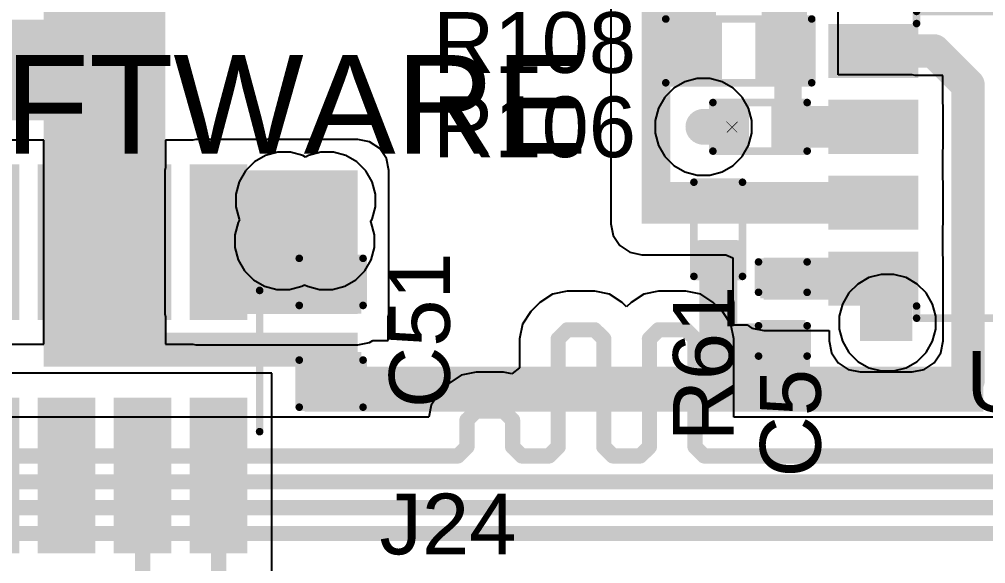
# Model space of a CAD drawing. Header units: millimetres. Extents: x -3 to 5437, y -3 to 5435.
# Drawn here: x 112.34 to 128.48, y 90.12 to 99.22 of the extents above; entities that cross this region are included whole.
import ezdxf

# ---------------------------------------------------------------- set-up
doc = ezdxf.new("R2010")
doc.units = ezdxf.units.MM
for name, color, linetype in [('BottomLayer', 5, 'Continuous'), ('BottomSolder', 6, 'Continuous'), ('TopLayer', 1, 'Continuous'), ('TopOverlay', 2, 'Continuous'), ('TopPaste', 8, 'Continuous'), ('TopSolder', 216, 'Continuous'), ('ViaHoleLayer', 16, 'Continuous')]:
    doc.layers.add(name, color=color, linetype=linetype)
doc.styles.add('Arial', font='', dxfattribs={"height": 0.2})
doc.styles.get('Arial').set_extended_font_data('Arial')

# ---------------------------------------------------------------- blocks, each defined once
blk = doc.blocks.new('SOP_8_98')
at = {"layer": 'TopLayer'}
for points in [[(-3.4, 2.255), (-2.1, 2.255), (-2.1, 1.555), (-3.4, 1.555)], [(2.1, 2.255), (3.4, 2.255), (3.4, 1.555), (2.1, 1.555)], [(-3.4, 0.985), (-2.1, 0.985), (-2.1, 0.285), (-3.4, 0.285)], [(2.1, 0.985), (3.4, 0.985), (3.4, 0.285), (2.1, 0.285)], [(-3.4, -0.285), (-2.1, -0.285), (-2.1, -0.985), (-3.4, -0.985)], [(2.1, -0.285), (3.4, -0.285), (3.4, -0.985), (2.1, -0.985)], [(-3.4, -1.555), (-2.1, -1.555), (-2.1, -2.255), (-3.4, -2.255)], [(2.1, -1.555), (3.4, -1.555), (3.4, -2.255), (2.1, -2.255)]]:
    blk.add_hatch(color=1, dxfattribs=at).paths.add_polyline_path(points)
at = {"layer": 'TopOverlay'}
blk.add_hatch(color=2, dxfattribs=at).paths.add_polyline_path([(-1.981, 1.473), (-1.702, 1.473), (-1.702, 2.134), (-1.981, 2.134)])
at = {"layer": 'TopPaste'}
for points in [[(-3.4, 2.255), (-2.1, 2.255), (-2.1, 1.555), (-3.4, 1.555)], [(2.1, 2.255), (3.4, 2.255), (3.4, 1.555), (2.1, 1.555)], [(-3.4, 0.985), (-2.1, 0.985), (-2.1, 0.285), (-3.4, 0.285)], [(2.1, 0.985), (3.4, 0.985), (3.4, 0.285), (2.1, 0.285)], [(-3.4, -0.285), (-2.1, -0.285), (-2.1, -0.985), (-3.4, -0.985)], [(2.1, -0.285), (3.4, -0.285), (3.4, -0.985), (2.1, -0.985)], [(-3.4, -1.555), (-2.1, -1.555), (-2.1, -2.255), (-3.4, -2.255)], [(2.1, -1.555), (3.4, -1.555), (3.4, -2.255), (2.1, -2.255)]]:
    blk.add_hatch(color=8, dxfattribs=at).paths.add_polyline_path(points)
at = {"layer": 'TopSolder'}
for points in [[(-3.502, 2.357), (-1.998, 2.357), (-1.998, 1.453), (-3.502, 1.453)], [(1.998, 2.357), (3.502, 2.357), (3.502, 1.453), (1.998, 1.453)], [(-3.502, 1.087), (-1.998, 1.087), (-1.998, 0.183), (-3.502, 0.183)], [(1.998, 1.087), (3.502, 1.087), (3.502, 0.183), (1.998, 0.183)], [(-3.502, -0.183), (-1.998, -0.183), (-1.998, -1.087), (-3.502, -1.087)], [(1.998, -0.183), (3.502, -0.183), (3.502, -1.087), (1.998, -1.087)], [(-3.502, -1.453), (-1.998, -1.453), (-1.998, -2.357), (-3.502, -2.357)], [(1.998, -1.453), (3.502, -1.453), (3.502, -2.357), (1.998, -2.357)]]:
    blk.add_hatch(color=216, dxfattribs=at).paths.add_polyline_path(points)
at = {"layer": 'TopOverlay', "const_width": 0.127}
for points in [[(2.028, 2.565), (-2.036, 2.565)], [(-2.036, 2.565), (-2.036, 2.362)], [(2.028, 2.565), (2.028, 2.362)], [(-3.56, 1.905), (-3.687, 2.032)], [(-3.687, 2.032), (-3.687, 1.778)], [(-3.56, 1.905), (-3.687, 1.778)], [(-2.036, -2.362), (-2.036, -2.565)], [(2.028, -2.362), (2.028, -2.565)], [(2.028, -2.565), (-2.036, -2.565)]]:
    blk.add_lwpolyline(points, dxfattribs=at)
at = {"layer": 'TopOverlay', "const_width": 0.0635}
for points in [[(-2.067, 2.565, 1), (-2.004, 2.565, 1)], [(-2.067, 2.565, 1), (-2.004, 2.565, 1)], [(1.997, 2.565, 1), (2.06, 2.565, 1)], [(1.997, 2.565, 1), (2.06, 2.565, 1)], [(-2.067, 2.362, 1), (-2.004, 2.362, 1)], [(1.997, 2.362, 1), (2.06, 2.362, 1)], [(-3.718, 2.032, 1), (-3.655, 2.032, 1)], [(-3.718, 2.032, 1), (-3.655, 2.032, 1)], [(-3.591, 1.905, 1), (-3.528, 1.905, 1)], [(-3.591, 1.905, 1), (-3.528, 1.905, 1)], [(-3.718, 1.778, 1), (-3.655, 1.778, 1)], [(-3.718, 1.778, 1), (-3.655, 1.778, 1)], [(-2.067, -2.362, 1), (-2.004, -2.362, 1)], [(1.997, -2.362, 1), (2.06, -2.362, 1)], [(-2.067, -2.565, 1), (-2.004, -2.565, 1)], [(-2.067, -2.565, 1), (-2.004, -2.565, 1)], [(1.997, -2.565, 1), (2.06, -2.565, 1)], [(1.997, -2.565, 1), (2.06, -2.565, 1)]]:
    blk.add_lwpolyline(points, format="xyb", close=True, dxfattribs=at)
blk = doc.blocks.new('R___0603_99')
at = {"layer": 'TopLayer'}
for points in [[(-0.381, 0.4445), (-0.381, -0.4445), (-1.143, -0.4445), (-1.143, 0.4445)], [(1.143, 0.4445), (1.143, -0.4445), (0.381, -0.4445), (0.381, 0.4445)]]:
    blk.add_hatch(color=1, dxfattribs=at).paths.add_polyline_path(points)
at = {"layer": 'TopPaste'}
for points in [[(-0.381, 0.4445), (-0.381, -0.4445), (-1.143, -0.4445), (-1.143, 0.4445)], [(1.143, 0.4445), (1.143, -0.4445), (0.381, -0.4445), (0.381, 0.4445)]]:
    blk.add_hatch(color=8, dxfattribs=at).paths.add_polyline_path(points)
at = {"layer": 'TopSolder'}
for points in [[(-0.2794, 0.5461), (-0.2794, -0.5461), (-1.2446, -0.5461), (-1.2446, 0.5461)], [(1.2446, 0.5461), (1.2446, -0.5461), (0.2794, -0.5461), (0.2794, 0.5461)]]:
    blk.add_hatch(color=216, dxfattribs=at).paths.add_polyline_path(points)
at = {"layer": 'TopOverlay', "const_width": 0.127}
for points in [[(-1.2192, 0.5334), (1.2192, 0.5334)], [(-1.2192, -0.5334), (-1.2192, 0.5334)], [(1.2192, -0.5334), (1.2192, 0.5334)], [(-1.2192, -0.5334), (1.2192, -0.5334)]]:
    blk.add_lwpolyline(points, dxfattribs=at)
at = {"layer": 'TopOverlay', "const_width": 0.0635}
for points in [[(-1.25095, 0.5334, 1), (-1.18745, 0.5334, 1)], [(-1.25095, 0.5334, 1), (-1.18745, 0.5334, 1)], [(1.18745, 0.5334, 1), (1.25095, 0.5334, 1)], [(1.18745, 0.5334, 1), (1.25095, 0.5334, 1)], [(-1.25095, -0.5334, 1), (-1.18745, -0.5334, 1)], [(-1.25095, -0.5334, 1), (-1.18745, -0.5334, 1)], [(1.18745, -0.5334, 1), (1.25095, -0.5334, 1)], [(1.18745, -0.5334, 1), (1.25095, -0.5334, 1)]]:
    blk.add_lwpolyline(points, format="xyb", close=True, dxfattribs=at)
blk = doc.blocks.new('R___0402_100')
at = {"layer": 'TopLayer'}
for points in [[(-0.699, -0.318), (-0.699, 0.318), (-0.241, 0.318), (-0.241, -0.318)], [(0.241, -0.318), (0.241, 0.318), (0.699, 0.318), (0.699, -0.318)]]:
    blk.add_hatch(color=1, dxfattribs=at).paths.add_polyline_path(points)
at = {"layer": 'TopPaste'}
for points in [[(-0.699, -0.318), (-0.699, 0.318), (-0.241, 0.318), (-0.241, -0.318)], [(0.241, -0.318), (0.241, 0.318), (0.699, 0.318), (0.699, -0.318)]]:
    blk.add_hatch(color=8, dxfattribs=at).paths.add_polyline_path(points)
at = {"layer": 'TopSolder'}
for points in [[(-0.754, -0.373), (-0.754, 0.373), (-0.186, 0.373), (-0.186, -0.373)], [(0.186, -0.373), (0.186, 0.373), (0.754, 0.373), (0.754, -0.373)]]:
    blk.add_hatch(color=216, dxfattribs=at).paths.add_polyline_path(points)
at = {"layer": 'TopOverlay'}
for points, const_width in [([(-0.787, -0.406), (-0.787, 0.406)], 0.127), ([(-0.787, 0.406), (0.787, 0.406)], 0.127), ([(0.787, -0.406), (0.787, 0.406)], 0.127), ([(-0.787, -0.406), (0.787, -0.406)], 0.127), ([(-0.813, -0.432), (0.813, -0.432)], 0.00323)]:
    blk.add_lwpolyline(points, dxfattribs=dict(at, const_width=const_width))
for points, const_width in [([(-0.819, 0.406, 1), (-0.756, 0.406, 1)], 0.0635), ([(-0.819, 0.406, 1), (-0.756, 0.406, 1)], 0.0635), ([(0.756, 0.406, 1), (0.819, 0.406, 1)], 0.0635), ([(0.756, 0.406, 1), (0.819, 0.406, 1)], 0.0635), ([(-0.819, -0.406, 1), (-0.756, -0.406, 1)], 0.0635), ([(-0.819, -0.406, 1), (-0.756, -0.406, 1)], 0.0635), ([(-0.814, -0.432, 1), (-0.812, -0.432, 1)], 0.00161), ([(0.756, -0.406, 1), (0.819, -0.406, 1)], 0.0635), ([(0.756, -0.406, 1), (0.819, -0.406, 1)], 0.0635), ([(0.812, -0.432, 1), (0.814, -0.432, 1)], 0.00161)]:
    blk.add_lwpolyline(points, format="xyb", close=True, dxfattribs=dict(at, const_width=const_width))
blk = doc.blocks.new('R___0402_103')
at = {"layer": 'TopLayer'}
for points in [[(-0.699, -0.318), (-0.699, 0.317), (-0.241, 0.317), (-0.241, -0.318)], [(0.241, -0.318), (0.241, 0.317), (0.699, 0.317), (0.699, -0.318)]]:
    blk.add_hatch(color=1, dxfattribs=at).paths.add_polyline_path(points)
at = {"layer": 'TopPaste'}
for points in [[(-0.699, -0.318), (-0.699, 0.317), (-0.241, 0.317), (-0.241, -0.318)], [(0.241, -0.318), (0.241, 0.317), (0.699, 0.317), (0.699, -0.318)]]:
    blk.add_hatch(color=8, dxfattribs=at).paths.add_polyline_path(points)
at = {"layer": 'TopSolder'}
for points in [[(-0.754, -0.373), (-0.754, 0.373), (-0.186, 0.373), (-0.186, -0.373)], [(0.186, -0.373), (0.186, 0.373), (0.754, 0.373), (0.754, -0.373)]]:
    blk.add_hatch(color=216, dxfattribs=at).paths.add_polyline_path(points)
at = {"layer": 'TopOverlay'}
for points, const_width in [([(-0.787, -0.406), (-0.787, 0.406)], 0.127), ([(0.787, 0.406), (-0.787, 0.406)], 0.127), ([(0.787, -0.406), (0.787, 0.406)], 0.127), ([(0.787, -0.406), (-0.787, -0.406)], 0.127), ([(0.813, -0.432), (-0.813, -0.432)], 0.00323)]:
    blk.add_lwpolyline(points, dxfattribs=dict(at, const_width=const_width))
for points, const_width in [([(-0.819, 0.406, 1), (-0.756, 0.406, 1)], 0.0635), ([(-0.819, 0.406, 1), (-0.756, 0.406, 1)], 0.0635), ([(0.756, 0.406, 1), (0.819, 0.406, 1)], 0.0635), ([(0.756, 0.406, 1), (0.819, 0.406, 1)], 0.0635), ([(-0.819, -0.406, 1), (-0.756, -0.406, 1)], 0.0635), ([(-0.819, -0.406, 1), (-0.756, -0.406, 1)], 0.0635), ([(-0.814, -0.432, 1), (-0.812, -0.432, 1)], 0.00161), ([(0.756, -0.406, 1), (0.819, -0.406, 1)], 0.0635), ([(0.756, -0.406, 1), (0.819, -0.406, 1)], 0.0635), ([(0.812, -0.432, 1), (0.814, -0.432, 1)], 0.00161)]:
    blk.add_lwpolyline(points, format="xyb", close=True, dxfattribs=dict(at, const_width=const_width))
blk = doc.blocks.new('C___0402_112')
at = {"layer": 'TopLayer'}
for points in [[(-0.699, -0.318), (-0.699, 0.318), (-0.241, 0.318), (-0.241, -0.318)], [(0.241, -0.318), (0.241, 0.318), (0.699, 0.318), (0.699, -0.318)]]:
    blk.add_hatch(color=1, dxfattribs=at).paths.add_polyline_path(points)
at = {"layer": 'TopPaste'}
for points in [[(-0.699, -0.318), (-0.699, 0.318), (-0.241, 0.318), (-0.241, -0.318)], [(0.241, -0.318), (0.241, 0.318), (0.699, 0.318), (0.699, -0.318)]]:
    blk.add_hatch(color=8, dxfattribs=at).paths.add_polyline_path(points)
at = {"layer": 'TopSolder'}
for points in [[(-0.758, -0.377), (-0.758, 0.377), (-0.181, 0.377), (-0.181, -0.377)], [(0.181, -0.377), (0.181, 0.377), (0.758, 0.377), (0.758, -0.377)]]:
    blk.add_hatch(color=216, dxfattribs=at).paths.add_polyline_path(points)
at = {"layer": 'TopOverlay', "const_width": 0.127}
for points in [[(-0.787, 0.406), (-0.279, 0.406)], [(-0.787, 0.406), (-0.787, -0.406)], [(0.279, 0.406), (0.787, 0.406)], [(0.787, 0.406), (0.787, -0.406)], [(-0.787, -0.406), (-0.279, -0.406)], [(0.279, -0.406), (0.787, -0.406)]]:
    blk.add_lwpolyline(points, dxfattribs=at)
at = {"layer": 'TopOverlay', "const_width": 0.0635}
for points in [[(-0.819, 0.406, 1), (-0.756, 0.406, 1)], [(-0.819, 0.406, 1), (-0.756, 0.406, 1)], [(-0.311, 0.406, 1), (-0.248, 0.406, 1)], [(0.248, 0.406, 1), (0.311, 0.406, 1)], [(0.756, 0.406, 1), (0.819, 0.406, 1)], [(0.756, 0.406, 1), (0.819, 0.406, 1)], [(-0.819, -0.406, 1), (-0.756, -0.406, 1)], [(-0.819, -0.406, 1), (-0.756, -0.406, 1)], [(-0.311, -0.406, 1), (-0.248, -0.406, 1)], [(0.248, -0.406, 1), (0.311, -0.406, 1)], [(0.756, -0.406, 1), (0.819, -0.406, 1)], [(0.756, -0.406, 1), (0.819, -0.406, 1)]]:
    blk.add_lwpolyline(points, format="xyb", close=True, dxfattribs=at)
blk = doc.blocks.new('20021121_00010C4LF__219')
at = {"layer": 'TopLayer'}
for points in [[(-2.92, 3.15), (-2.16, 3.15), (-2.16, 0.75), (-2.92, 0.75)], [(-1.65, 3.15), (-0.89, 3.15), (-0.89, 0.75), (-1.65, 0.75)], [(-0.38, 3.15), (0.38, 3.15), (0.38, 0.75), (-0.38, 0.75)], [(0.89, 3.15), (1.65, 3.15), (1.65, 0.75), (0.89, 0.75)], [(2.16, 3.15), (2.92, 3.15), (2.92, 0.75), (2.16, 0.75)], [(-2.92, -0.75), (-2.16, -0.75), (-2.16, -3.15), (-2.92, -3.15)], [(-1.65, -0.75), (-0.89, -0.75), (-0.89, -3.15), (-1.65, -3.15)], [(-0.38, -0.75), (0.38, -0.75), (0.38, -3.15), (-0.38, -3.15)], [(0.89, -0.75), (1.65, -0.75), (1.65, -3.15), (0.89, -3.15)], [(2.16, -0.75), (2.92, -0.75), (2.92, -3.15), (2.16, -3.15)]]:
    blk.add_hatch(color=1, dxfattribs=at).paths.add_polyline_path(points)
at = {"layer": 'TopPaste'}
for points in [[(-2.92, 3.15), (-2.16, 3.15), (-2.16, 0.75), (-2.92, 0.75)], [(-1.65, 3.15), (-0.89, 3.15), (-0.89, 0.75), (-1.65, 0.75)], [(-0.38, 3.15), (0.38, 3.15), (0.38, 0.75), (-0.38, 0.75)], [(0.89, 3.15), (1.65, 3.15), (1.65, 0.75), (0.89, 0.75)], [(2.16, 3.15), (2.92, 3.15), (2.92, 0.75), (2.16, 0.75)], [(-2.92, -0.75), (-2.16, -0.75), (-2.16, -3.15), (-2.92, -3.15)], [(-1.65, -0.75), (-0.89, -0.75), (-0.89, -3.15), (-1.65, -3.15)], [(-0.38, -0.75), (0.38, -0.75), (0.38, -3.15), (-0.38, -3.15)], [(0.89, -0.75), (1.65, -0.75), (1.65, -3.15), (0.89, -3.15)], [(2.16, -0.75), (2.92, -0.75), (2.92, -3.15), (2.16, -3.15)]]:
    blk.add_hatch(color=8, dxfattribs=at).paths.add_polyline_path(points)
at = {"layer": 'TopSolder'}
for points in [[(-3.022, 3.252), (-2.058, 3.252), (-2.058, 0.648), (-3.022, 0.648)], [(-1.752, 3.252), (-0.788, 3.252), (-0.788, 0.648), (-1.752, 0.648)], [(-0.482, 3.252), (0.482, 3.252), (0.482, 0.648), (-0.482, 0.648)], [(0.788, 3.252), (1.752, 3.252), (1.752, 0.648), (0.788, 0.648)], [(2.058, 3.252), (3.022, 3.252), (3.022, 0.648), (2.058, 0.648)], [(-3.022, -0.648), (-2.058, -0.648), (-2.058, -3.252), (-3.022, -3.252)], [(-1.752, -0.648), (-0.788, -0.648), (-0.788, -3.252), (-1.752, -3.252)], [(-0.482, -0.648), (0.482, -0.648), (0.482, -3.252), (-0.482, -3.252)], [(0.788, -0.648), (1.752, -0.648), (1.752, -3.252), (0.788, -3.252)], [(2.058, -0.648), (3.022, -0.648), (3.022, -3.252), (2.058, -3.252)]]:
    blk.add_hatch(color=216, dxfattribs=at).paths.add_polyline_path(points)
at = {"layer": 'TopOverlay', "const_width": 0.127}
for points in [[(-3.226, 1.219), (-3.226, -1.143)], [(3.226, 1.219), (3.226, -1.143)]]:
    blk.add_lwpolyline(points, dxfattribs=at)
at = {"layer": 'TopOverlay'}
for points, const_width in [([(-3.258, 1.219, 1), (-3.194, 1.219, 1)], 0.0635), ([(3.194, 1.219, 1), (3.258, 1.219, 1)], 0.0635), ([(-3.258, -1.143, 1), (-3.194, -1.143, 1)], 0.0635), ([(3.194, -1.143, 1), (3.258, -1.143, 1)], 0.0635), ([(-3.175, -1.956, 1), (-3.429, -1.956, 1)], 0.254), ([(-3.493, -1.956, 1), (-3.365, -1.956, 1)], 0.127), ([(-3.239, -1.956, 1), (-3.111, -1.956, 1)], 0.127)]:
    blk.add_lwpolyline(points, format="xyb", close=True, dxfattribs=dict(at, const_width=const_width))
blk = doc.blocks.new('C__0603_477')
at = {"layer": 'TopLayer'}
for points in [[(-0.381, 0.445), (-0.381, -0.445), (-1.143, -0.445), (-1.143, 0.445)], [(1.143, 0.445), (1.143, -0.445), (0.381, -0.445), (0.381, 0.445)]]:
    blk.add_hatch(color=1, dxfattribs=at).paths.add_polyline_path(points)
at = {"layer": 'TopPaste'}
for points in [[(-0.381, 0.445), (-0.381, -0.445), (-1.143, -0.445), (-1.143, 0.445)], [(1.143, 0.445), (1.143, -0.445), (0.381, -0.445), (0.381, 0.445)]]:
    blk.add_hatch(color=8, dxfattribs=at).paths.add_polyline_path(points)
at = {"layer": 'TopSolder'}
for points in [[(-0.321, 0.504), (-0.321, -0.504), (-1.203, -0.504), (-1.203, 0.504)], [(1.203, 0.504), (1.203, -0.504), (0.321, -0.504), (0.321, 0.504)]]:
    blk.add_hatch(color=216, dxfattribs=at).paths.add_polyline_path(points)
at = {"layer": 'TopOverlay', "const_width": 0.127}
for points in [[(-0.457, 0.533), (-1.245, 0.533)], [(-1.245, -0.533), (-1.245, 0.533)], [(1.245, 0.533), (0.457, 0.533)], [(1.245, -0.533), (1.245, 0.533)], [(-0.457, -0.533), (-1.245, -0.533)], [(1.245, -0.533), (0.457, -0.533)]]:
    blk.add_lwpolyline(points, dxfattribs=at)
at = {"layer": 'TopOverlay', "const_width": 0.0635}
for points in [[(-1.276, 0.533, 1), (-1.213, 0.533, 1)], [(-1.276, 0.533, 1), (-1.213, 0.533, 1)], [(-0.489, 0.533, 1), (-0.425, 0.533, 1)], [(0.425, 0.533, 1), (0.489, 0.533, 1)], [(1.213, 0.533, 1), (1.276, 0.533, 1)], [(1.213, 0.533, 1), (1.276, 0.533, 1)], [(-1.276, -0.533, 1), (-1.213, -0.533, 1)], [(-1.276, -0.533, 1), (-1.213, -0.533, 1)], [(-0.489, -0.533, 1), (-0.425, -0.533, 1)], [(0.425, -0.533, 1), (0.489, -0.533, 1)], [(1.213, -0.533, 1), (1.276, -0.533, 1)], [(1.213, -0.533, 1), (1.276, -0.533, 1)]]:
    blk.add_lwpolyline(points, format="xyb", close=True, dxfattribs=at)

msp = doc.modelspace()

# ---------------------------------------------------------------- hatches: boundary and pattern name
at = {"layer": 'BottomLayer'}
h = msp.add_hatch(color=5, dxfattribs=at)
edge = h.paths.add_edge_path()
edge.add_arc((123.769, 97.422), 0.3, 0, 360)
h = msp.add_hatch(color=5, dxfattribs=at)
edge = h.paths.add_edge_path()
edge.add_arc((116.764, 96.19), 0.3, 0, 360)
h = msp.add_hatch(color=5, dxfattribs=at)
edge = h.paths.add_edge_path()
edge.add_arc((117.48, 96.19), 0.3, 0, 360)
h = msp.add_hatch(color=5, dxfattribs=at)
edge = h.paths.add_edge_path()
edge.add_arc((116.746, 95.508), 0.3, 0, 360)
h = msp.add_hatch(color=5, dxfattribs=at)
edge = h.paths.add_edge_path()
edge.add_arc((117.463, 95.508), 0.3, 0, 360)
h = msp.add_hatch(color=5, dxfattribs=at)
edge = h.paths.add_edge_path()
edge.add_arc((126.844, 94.147), 0.3, 0, 360)
at = {"layer": 'BottomSolder'}
h = msp.add_hatch(color=6, dxfattribs=at)
edge = h.paths.add_edge_path()
edge.add_arc((116.764, 96.19), 0.15, 0, 360)
h = msp.add_hatch(color=6, dxfattribs=at)
edge = h.paths.add_edge_path()
edge.add_arc((117.48, 96.19), 0.15, 0, 360)
h = msp.add_hatch(color=6, dxfattribs=at)
edge = h.paths.add_edge_path()
edge.add_arc((116.746, 95.508), 0.15, 0, 360)
h = msp.add_hatch(color=6, dxfattribs=at)
edge = h.paths.add_edge_path()
edge.add_arc((117.463, 95.508), 0.15, 0, 360)
h = msp.add_hatch(color=6, dxfattribs=at)
edge = h.paths.add_edge_path()
edge.add_arc((126.844, 94.147), 0.15, 0, 360)
at = {"layer": 'TopLayer'}
for points in [[(114.778, 104.592), (112.748, 104.592), (112.748, 93.597), (114.778, 93.597)], [(122.738, 95.802), (123.215, 95.802), (123.215, 100.026), (122.738, 100.026)], [(122.834, 98.248), (123.978, 98.248), (123.978, 100.026), (122.834, 100.026)], [(124.74, 98.248), (125.502, 98.248), (125.502, 100.026), (124.74, 100.026)], [(110.208, 97.533), (113.966, 97.533), (113.966, 99.213), (110.208, 99.213)], [(124.956, 97.105), (125.413, 97.105), (125.413, 98.692), (124.956, 98.692)], [(123.769, 97.123), (124.473, 97.123), (124.473, 97.718), (123.769, 97.718)], [(124.956, 97.072), (127.259, 97.072), (127.259, 97.772), (124.956, 97.772)], [(115.288, 94.293), (117.994, 94.293), (117.994, 96.693), (115.288, 96.693)], [(127.259, 96.502), (122.834, 96.502), (122.834, 95.802), (127.259, 95.802)], [(123.699, 93.677), (124.334, 93.677), (124.334, 95.53), (123.699, 95.53)], [(127.259, 95.232), (124.778, 95.232), (124.778, 94.532), (127.259, 94.532)], [(126.387, 93.841), (127.259, 93.841), (127.259, 94.743), (126.387, 94.743)], [(125.552, 93.168), (125.552, 94.134), (123.699, 94.134), (123.699, 93.168)], [(112.748, 93.409), (117.994, 93.409), (117.994, 93.978), (112.748, 93.978)], [(117.105, 92.66), (117.994, 92.66), (117.994, 93.978), (117.105, 93.978)], [(117.105, 92.66), (128.448, 92.66), (128.448, 93.409), (117.105, 93.409)]]:
    msp.add_hatch(color=1, dxfattribs=at).paths.add_polyline_path(points)
h = msp.add_hatch(color=1, dxfattribs=at)
edge = h.paths.add_edge_path()
edge.add_arc((123.769, 97.422), 0.3, 0, 360)
h = msp.add_hatch(color=1, dxfattribs=at)
edge = h.paths.add_edge_path()
edge.add_arc((116.764, 96.19), 0.3, 0, 360)
h = msp.add_hatch(color=1, dxfattribs=at)
edge = h.paths.add_edge_path()
edge.add_arc((117.48, 96.19), 0.3, 0, 360)
h = msp.add_hatch(color=1, dxfattribs=at)
edge = h.paths.add_edge_path()
edge.add_arc((116.746, 95.508), 0.3, 0, 360)
h = msp.add_hatch(color=1, dxfattribs=at)
edge = h.paths.add_edge_path()
edge.add_arc((117.463, 95.508), 0.3, 0, 360)
h = msp.add_hatch(color=1, dxfattribs=at)
edge = h.paths.add_edge_path()
edge.add_arc((126.844, 94.147), 0.3, 0, 360)
at = {"layer": 'TopSolder'}
h = msp.add_hatch(color=216, dxfattribs=at)
edge = h.paths.add_edge_path()
edge.add_arc((116.764, 96.19), 0.15, 0, 360)
h = msp.add_hatch(color=216, dxfattribs=at)
edge = h.paths.add_edge_path()
edge.add_arc((117.48, 96.19), 0.15, 0, 360)
h = msp.add_hatch(color=216, dxfattribs=at)
edge = h.paths.add_edge_path()
edge.add_arc((116.746, 95.508), 0.15, 0, 360)
h = msp.add_hatch(color=216, dxfattribs=at)
edge = h.paths.add_edge_path()
edge.add_arc((117.463, 95.508), 0.15, 0, 360)
h = msp.add_hatch(color=216, dxfattribs=at)
edge = h.paths.add_edge_path()
edge.add_arc((126.844, 94.147), 0.15, 0, 360)
at = {"layer": 'ViaHoleLayer'}
h = msp.add_hatch(color=16, dxfattribs=at)
edge = h.paths.add_edge_path()
edge.add_arc((123.769, 97.422), 0.15, 0, 360)
h = msp.add_hatch(color=16, dxfattribs=at)
edge = h.paths.add_edge_path()
edge.add_arc((116.764, 96.19), 0.15, 0, 360)
h = msp.add_hatch(color=16, dxfattribs=at)
edge = h.paths.add_edge_path()
edge.add_arc((117.48, 96.19), 0.15, 0, 360)
h = msp.add_hatch(color=16, dxfattribs=at)
edge = h.paths.add_edge_path()
edge.add_arc((116.746, 95.508), 0.15, 0, 360)
h = msp.add_hatch(color=16, dxfattribs=at)
edge = h.paths.add_edge_path()
edge.add_arc((117.463, 95.508), 0.15, 0, 360)
h = msp.add_hatch(color=16, dxfattribs=at)
edge = h.paths.add_edge_path()
edge.add_arc((126.844, 94.147), 0.15, 0, 360)

# ---------------------------------------------------------------- linework, layer by layer
at = {"layer": 'BottomLayer'}
for p, q in [((123.458, 98.175), (123.273, 98.069)), ((123.663, 98.23), (123.458, 98.175)), ((123.876, 98.23), (123.663, 98.23)), ((124.081, 98.175), (123.876, 98.23)), ((124.266, 98.069), (124.081, 98.175)), ((123.273, 98.069), (123.123, 97.918)), ((124.416, 97.918), (124.266, 98.069)), ((123.123, 97.918), (123.016, 97.734)), ((124.522, 97.734), (124.416, 97.918)), ((123.016, 97.734), (122.961, 97.528)), ((124.577, 97.528), (124.522, 97.734)), ((122.961, 97.528), (122.961, 97.316)), ((124.577, 97.316), (124.577, 97.528)), ((122.961, 97.316), (123.016, 97.11)), ((124.522, 97.11), (124.577, 97.316)), ((123.016, 97.11), (123.123, 96.926)), ((124.416, 96.926), (124.522, 97.11)), ((116.452, 96.943), (116.268, 96.836)), ((116.657, 96.998), (116.452, 96.943)), ((116.87, 96.998), (116.657, 96.998)), ((117.076, 96.943), (116.87, 96.998)), ((117.122, 96.916), (117.076, 96.943)), ((117.168, 96.943), (117.122, 96.916)), ((117.374, 96.998), (117.168, 96.943)), ((117.587, 96.998), (117.374, 96.998)), ((117.792, 96.943), (117.587, 96.998)), ((117.976, 96.836), (117.792, 96.943)), ((123.123, 96.926), (123.273, 96.776)), ((124.266, 96.776), (124.416, 96.926)), ((116.268, 96.836), (116.117, 96.686)), ((118.127, 96.686), (117.976, 96.836)), ((123.273, 96.776), (123.458, 96.669)), ((124.081, 96.669), (124.266, 96.776)), ((116.117, 96.686), (116.011, 96.502)), ((118.233, 96.502), (118.127, 96.686)), ((123.458, 96.669), (123.663, 96.614)), ((123.663, 96.614), (123.876, 96.614)), ((123.876, 96.614), (124.081, 96.669)), ((116.011, 96.502), (115.956, 96.296)), ((118.288, 96.296), (118.233, 96.502)), ((115.956, 96.296), (115.956, 96.083)), ((118.288, 96.083), (118.288, 96.296)), ((115.956, 96.083), (116.011, 95.878)), ((118.233, 95.878), (118.288, 96.083)), ((115.993, 95.82), (115.938, 95.615)), ((116.019, 95.864), (115.993, 95.82)), ((116.011, 95.878), (116.019, 95.864)), ((118.208, 95.834), (118.233, 95.878)), ((118.216, 95.82), (118.208, 95.834)), ((118.271, 95.615), (118.216, 95.82)), ((115.938, 95.615), (115.938, 95.402)), ((118.271, 95.402), (118.271, 95.615)), ((115.938, 95.402), (115.993, 95.196)), ((118.216, 95.196), (118.271, 95.402)), ((115.993, 95.196), (116.1, 95.012)), ((118.109, 95.012), (118.216, 95.196)), ((116.1, 95.012), (116.25, 94.862)), ((117.959, 94.862), (118.109, 95.012)), ((126.738, 94.955), (126.532, 94.9)), ((126.951, 94.955), (126.738, 94.955)), ((127.156, 94.9), (126.951, 94.955)), ((116.25, 94.862), (116.434, 94.755)), ((117.058, 94.755), (117.105, 94.782)), ((117.105, 94.782), (117.151, 94.755)), ((117.775, 94.755), (117.959, 94.862)), ((126.348, 94.793), (126.198, 94.643)), ((126.532, 94.9), (126.348, 94.793)), ((127.34, 94.793), (127.156, 94.9)), ((127.491, 94.643), (127.34, 94.793)), ((116.434, 94.755), (116.64, 94.7)), ((116.64, 94.7), (116.853, 94.7)), ((116.853, 94.7), (117.058, 94.755)), ((117.151, 94.755), (117.356, 94.7)), ((117.356, 94.7), (117.569, 94.7)), ((117.569, 94.7), (117.775, 94.755)), ((121.247, 94.626), (121.037, 94.486)), ((121.495, 94.675), (121.247, 94.626)), ((121.952, 94.675), (121.495, 94.675)), ((122.2, 94.626), (121.952, 94.675)), ((122.41, 94.486), (122.2, 94.626)), ((122.771, 94.626), (122.561, 94.486)), ((123.019, 94.675), (122.771, 94.626)), ((123.476, 94.675), (123.019, 94.675)), ((123.724, 94.626), (123.476, 94.675)), ((123.934, 94.486), (123.724, 94.626)), ((126.198, 94.643), (126.091, 94.458)), ((127.597, 94.458), (127.491, 94.643)), ((121.037, 94.486), (120.885, 94.333)), ((122.486, 94.41), (122.41, 94.486)), ((122.561, 94.486), (122.486, 94.41)), ((124.087, 94.333), (123.934, 94.486)), ((126.091, 94.458), (126.036, 94.253)), ((127.652, 94.253), (127.597, 94.458)), ((120.885, 94.333), (120.745, 94.123)), ((124.227, 94.123), (124.087, 94.333)), ((126.036, 94.253), (126.036, 94.04)), ((127.652, 94.04), (127.652, 94.253)), ((120.745, 94.123), (120.695, 93.876)), ((124.276, 93.876), (124.227, 94.123)), ((126.036, 94.04), (126.091, 93.835)), ((127.597, 93.835), (127.652, 94.04)), ((120.695, 93.876), (120.695, 93.394)), ((124.276, 92.565), (124.276, 93.876)), ((126.091, 93.835), (126.198, 93.65)), ((127.491, 93.65), (127.597, 93.835)), ((126.198, 93.65), (126.348, 93.5)), ((127.34, 93.5), (127.491, 93.65)), ((126.348, 93.5), (126.532, 93.394)), ((127.156, 93.394), (127.34, 93.5)), ((120.695, 93.394), (120.568, 93.29)), ((126.532, 93.394), (126.738, 93.339)), ((126.738, 93.339), (126.951, 93.339)), ((126.951, 93.339), (127.156, 93.394)), ((119.723, 93.269), (119.513, 93.128)), ((119.971, 93.318), (119.723, 93.269)), ((120.428, 93.318), (119.971, 93.318)), ((120.568, 93.29), (120.428, 93.318)), ((119.513, 93.128), (119.361, 92.976)), ((119.361, 92.976), (119.221, 92.766)), ((119.221, 92.766), (119.181, 92.565)), ((119.181, 92.565), (110.445, 92.565)), ((138.119, 92.565), (124.276, 92.565))]:
    msp.add_line(p, q, dxfattribs=at)
at = {"layer": 'BottomLayer', "const_width": 0.254}
for points in [[(121.343, 93.876), (121.495, 94.028)], [(121.495, 94.028), (121.952, 94.028)], [(121.952, 94.028), (122.105, 93.876)], [(122.867, 93.876), (123.019, 94.028)], [(123.019, 94.028), (123.476, 94.028)], [(123.476, 94.028), (123.629, 93.876)], [(121.343, 92.07), (121.343, 93.876)], [(122.105, 92.07), (122.105, 93.876)], [(122.867, 92.07), (122.867, 93.876)], [(123.629, 92.07), (123.629, 93.876)], [(119.819, 92.518), (119.971, 92.67)], [(119.971, 92.67), (120.428, 92.67)], [(120.428, 92.67), (120.581, 92.518)], [(119.819, 92.07), (119.819, 92.518)], [(120.581, 92.07), (120.581, 92.518)], [(119.666, 91.918), (119.819, 92.07)], [(120.581, 92.07), (120.733, 91.918)], [(121.19, 91.918), (121.343, 92.07)], [(122.105, 92.07), (122.257, 91.918)], [(122.714, 91.918), (122.867, 92.07)], [(123.629, 92.07), (123.781, 91.918)], [(110.176, 91.918), (118.78, 91.918)], [(118.78, 91.918), (119.666, 91.918)], [(120.733, 91.918), (121.19, 91.918)], [(122.257, 91.918), (122.714, 91.918)], [(123.781, 91.918), (124.67, 91.918)], [(124.67, 91.918), (138.119, 91.918)], [(109.998, 91.486), (137.94, 91.486)], [(109.819, 91.054), (137.761, 91.054)], [(109.64, 90.622), (137.582, 90.622)]]:
    msp.add_lwpolyline(points, dxfattribs=at)
at = {"layer": 'BottomLayer', "const_width": 0.127}
for points in [[(121.432, 94.028, 1), (121.559, 94.028, 1)], [(121.432, 94.028, 1), (121.559, 94.028, 1)], [(121.889, 94.028, 1), (122.016, 94.028, 1)], [(121.889, 94.028, 1), (122.016, 94.028, 1)], [(122.956, 94.028, 1), (123.083, 94.028, 1)], [(122.956, 94.028, 1), (123.083, 94.028, 1)], [(123.413, 94.028, 1), (123.54, 94.028, 1)], [(123.413, 94.028, 1), (123.54, 94.028, 1)], [(121.279, 93.876, 1), (121.406, 93.876, 1)], [(121.279, 93.876, 1), (121.406, 93.876, 1)], [(122.041, 93.876, 1), (122.168, 93.876, 1)], [(122.041, 93.876, 1), (122.168, 93.876, 1)], [(122.803, 93.876, 1), (122.93, 93.876, 1)], [(122.803, 93.876, 1), (122.93, 93.876, 1)], [(123.565, 93.876, 1), (123.692, 93.876, 1)], [(123.565, 93.876, 1), (123.692, 93.876, 1)], [(119.908, 92.67, 1), (120.035, 92.67, 1)], [(119.908, 92.67, 1), (120.035, 92.67, 1)], [(120.365, 92.67, 1), (120.492, 92.67, 1)], [(120.365, 92.67, 1), (120.492, 92.67, 1)], [(119.755, 92.518, 1), (119.882, 92.518, 1)], [(119.755, 92.518, 1), (119.882, 92.518, 1)], [(120.517, 92.518, 1), (120.644, 92.518, 1)], [(120.517, 92.518, 1), (120.644, 92.518, 1)], [(119.755, 92.07, 1), (119.882, 92.07, 1)], [(119.755, 92.07, 1), (119.882, 92.07, 1)], [(120.517, 92.07, 1), (120.644, 92.07, 1)], [(120.517, 92.07, 1), (120.644, 92.07, 1)], [(121.279, 92.07, 1), (121.406, 92.07, 1)], [(121.279, 92.07, 1), (121.406, 92.07, 1)], [(122.041, 92.07, 1), (122.168, 92.07, 1)], [(122.041, 92.07, 1), (122.168, 92.07, 1)], [(122.803, 92.07, 1), (122.93, 92.07, 1)], [(122.803, 92.07, 1), (122.93, 92.07, 1)], [(123.565, 92.07, 1), (123.692, 92.07, 1)], [(123.565, 92.07, 1), (123.692, 92.07, 1)], [(118.716, 91.918, 1), (118.843, 91.918, 1)], [(118.716, 91.918, 1), (118.843, 91.918, 1)], [(119.603, 91.918, 1), (119.73, 91.918, 1)], [(119.603, 91.918, 1), (119.73, 91.918, 1)], [(120.67, 91.918, 1), (120.797, 91.918, 1)], [(120.67, 91.918, 1), (120.797, 91.918, 1)], [(121.127, 91.918, 1), (121.254, 91.918, 1)], [(121.127, 91.918, 1), (121.254, 91.918, 1)], [(122.194, 91.918, 1), (122.321, 91.918, 1)], [(122.194, 91.918, 1), (122.321, 91.918, 1)], [(122.651, 91.918, 1), (122.778, 91.918, 1)], [(122.651, 91.918, 1), (122.778, 91.918, 1)], [(123.718, 91.918, 1), (123.845, 91.918, 1)], [(123.718, 91.918, 1), (123.845, 91.918, 1)], [(124.607, 91.918, 1), (124.734, 91.918, 1)], [(124.607, 91.918, 1), (124.734, 91.918, 1)]]:
    msp.add_lwpolyline(points, format="xyb", close=True, dxfattribs=at)
at = {"layer": 'TopLayer'}
for p, q in [((122.22, 100.026), (122.22, 95.802)), ((126.02, 98.29), (126.02, 100.026)), ((127.259, 98.29), (126.02, 98.29)), ((127.309, 98.28), (127.259, 98.29)), ((127.767, 98.28), (127.309, 98.28)), ((127.767, 97.822), (127.767, 98.28)), ((127.777, 97.772), (127.767, 97.822)), ((127.777, 97.072), (127.777, 97.772)), ((112.746, 97.201), (110.97, 97.201)), ((112.746, 93.785), (112.746, 97.201)), ((115.238, 97.201), (114.78, 97.201)), ((114.78, 97.201), (114.78, 96.743)), ((115.288, 97.211), (115.238, 97.201)), ((117.994, 97.211), (115.288, 97.211)), ((118.192, 97.172), (117.994, 97.211)), ((118.36, 97.06), (118.192, 97.172)), ((118.472, 96.891), (118.36, 97.06)), ((127.767, 97.022), (127.777, 97.072)), ((118.511, 96.693), (118.472, 96.891)), ((127.767, 96.552), (127.767, 97.022)), ((114.78, 96.743), (114.77, 96.693)), ((114.77, 96.693), (114.77, 94.293)), ((118.511, 94.293), (118.511, 96.693)), ((127.777, 96.502), (127.767, 96.552)), ((127.777, 95.802), (127.777, 96.502)), ((122.22, 95.802), (122.26, 95.604)), ((127.767, 95.752), (127.777, 95.802)), ((127.767, 95.282), (127.767, 95.752)), ((122.26, 95.604), (122.372, 95.436)), ((122.372, 95.436), (122.54, 95.324)), ((122.54, 95.324), (122.738, 95.284)), ((122.738, 95.284), (124.141, 95.284)), ((124.141, 95.284), (124.26, 95.232)), ((127.777, 95.232), (127.767, 95.282)), ((124.26, 95.232), (124.26, 94.532)), ((127.777, 94.532), (127.777, 95.232)), ((124.26, 94.532), (124.27, 94.482)), ((124.27, 94.482), (124.27, 94.108)), ((127.777, 93.841), (127.777, 94.532)), ((127.777, 94.532), (127.777, 94.532)), ((114.77, 94.293), (114.78, 94.243)), ((114.78, 94.243), (114.78, 93.785)), ((118.502, 94.243), (118.511, 94.293)), ((118.502, 93.851), (118.502, 94.243)), ((124.27, 94.108), (124.498, 94.108)), ((124.498, 94.108), (124.58, 94.054)), ((124.58, 94.054), (124.778, 94.014)), ((124.778, 94.014), (125.869, 94.014)), ((125.869, 94.014), (125.869, 93.841)), ((117.994, 93.775), (118.192, 93.815)), ((118.192, 93.815), (118.246, 93.851)), ((118.246, 93.851), (118.502, 93.851)), ((125.869, 93.841), (125.909, 93.643)), ((127.738, 93.643), (127.777, 93.841)), ((110.97, 93.785), (112.746, 93.785)), ((114.78, 93.785), (115.238, 93.785)), ((115.238, 93.785), (115.288, 93.775)), ((115.288, 93.775), (117.994, 93.775)), ((125.909, 93.643), (126.021, 93.475)), ((127.626, 93.475), (127.738, 93.643)), ((126.021, 93.475), (126.189, 93.363)), ((126.189, 93.363), (126.387, 93.323)), ((127.259, 93.323), (127.458, 93.363)), ((127.458, 93.363), (127.626, 93.475)), ((116.556, 93.301), (109.7, 93.301)), ((116.556, 89.885), (116.556, 93.301)), ((126.387, 93.323), (127.259, 93.323))]:
    msp.add_line(p, q, dxfattribs=at)
for points, const_width in [([(126.609, 98.692), (126.639, 98.663)], 0.559), ([(126.609, 98.692), (127.618, 98.692)], 0.559), ([(127.618, 98.692), (128.19, 98.12)], 0.559), ([(128.19, 93.181), (128.19, 98.12)], 0.559), ([(123.769, 97.417), (124.24, 97.417)], 0.254), ([(124.24, 97.417), (124.245, 97.422)], 0.254), ([(124.245, 97.422), (124.255, 97.412)], 0.254), ([(114.398, 91.593), (114.419, 91.573)], 0.635), ([(114.398, 89.201), (114.398, 91.593)], 0.254), ([(115.668, 89.201), (115.668, 91.593)], 0.254)]:
    msp.add_lwpolyline(points, dxfattribs=dict(at, const_width=const_width))
for points, const_width in [([(126.47, 98.692, 1), (126.749, 98.692, 1)], 0.279), ([(126.47, 98.692, 1), (126.749, 98.692, 1)], 0.279), ([(126.499, 98.663, 1), (126.779, 98.663, 1)], 0.279), ([(127.479, 98.692, 1), (127.758, 98.692, 1)], 0.279), ([(127.479, 98.692, 1), (127.758, 98.692, 1)], 0.279), ([(128.051, 98.12, 1), (128.33, 98.12, 1)], 0.279), ([(128.051, 98.12, 1), (128.33, 98.12, 1)], 0.279), ([(123.706, 97.417, 1), (123.833, 97.417, 1)], 0.127), ([(124.176, 97.417, 1), (124.303, 97.417, 1)], 0.127), ([(124.176, 97.417, 1), (124.303, 97.417, 1)], 0.127), ([(124.181, 97.422, 1), (124.308, 97.422, 1)], 0.127), ([(124.181, 97.422, 1), (124.308, 97.422, 1)], 0.127), ([(124.191, 97.412, 1), (124.318, 97.412, 1)], 0.127), ([(128.051, 93.181, 1), (128.33, 93.181, 1)], 0.279), ([(114.239, 91.593, 1), (114.557, 91.593, 1)], 0.318), ([(114.26, 91.573, 1), (114.578, 91.573, 1)], 0.318), ([(114.335, 91.593, 1), (114.462, 91.593, 1)], 0.127), ([(115.605, 91.593, 1), (115.732, 91.593, 1)], 0.127)]:
    msp.add_lwpolyline(points, format="xyb", close=True, dxfattribs=dict(at, const_width=const_width))

# ---------------------------------------------------------------- block references
for name, p, rotation in [('SOP_8_98', (129.359, 96.787), 180), ('20021121_00010C4LF__219', (113.128, 93.543), 180), ('R___0402_103', (124.016, 95.708), 270), ('C__0603_477', (117.549, 93.978), 270), ('C___0402_112', (125.096, 94.375), 90)]:
    msp.add_blockref(name, p, dxfattribs=dict(rotation=rotation))
for name, p in [('R___0603_99', (124.359, 98.692)), ('R___0402_100', (124.715, 97.422))]:
    msp.add_blockref(name, p)

# ---------------------------------------------------------------- texts
at = {"layer": 'TopOverlay', "style": 'Arial'}
for s, p in [('R108', (119.25, 98.324)), ('R106', (119.25, 96.914)), ('U24', (128.16, 92.659)), ('J24', (118.356, 90.272))]:
    msp.add_text(s, height=1.016, dxfattribs=at).set_placement(p)
for s, height, rotation, p in [('SOFTWARE', 1.651, 360, (108.763, 96.971)), ('C51', 1.016, 90, (119.532, 92.719)), ('R61', 1.016, 90, (124.277, 92.161)), ('C5', 1.016, 90, (125.73, 91.559))]:
    msp.add_text(s, height=height, rotation=rotation, dxfattribs=at).set_placement(p)

doc.saveas('drawing.dxf')
